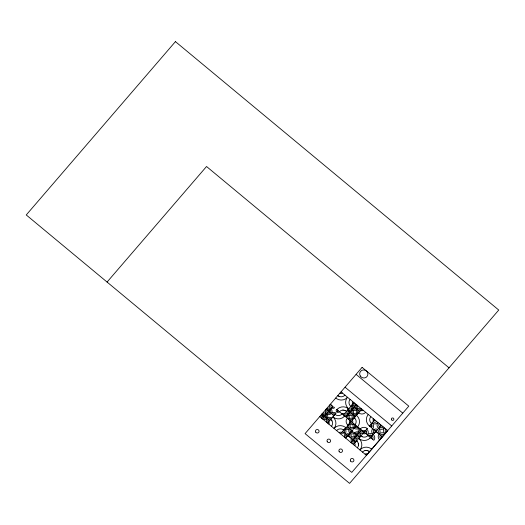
<?xml version="1.0" encoding="UTF-8"?>
<svg xmlns="http://www.w3.org/2000/svg" width="525" height="525" viewBox="0 0 525 525"><rect width="100%" height="100%" fill="white"/><g stroke="black" fill="none" stroke-linecap="round" stroke-linejoin="round"><path stroke-width="0.79" d="M322.475 416.227L322.928 414.986A2.021 1.949 26.1 0 1 326.268 417.244L325.749 417.841A2.021 1.949 26.1 0 1 322.488 416.41L322.481 416.41M328.394 422.067A2.021 1.949 26.1 0 1 327.666 420.715L328.112 419.291A2.021 1.949 26.1 0 1 330.94 419.108M346.546 437.128A2.021 1.949 26.1 0 1 345.817 435.783L346.264 434.359A2.021 1.949 26.1 0 1 349.092 434.168A2.021 1.949 26.1 0 1 349.374 436.938M357.354 447.805A5.047 4.863 26.1 0 0 358.411 445.646L358.286 443.31A5.047 4.863 26.1 0 0 357.381 441.61L356.659 440.869L357.039 441.217M358.477 445.18L358.496 444.708M364.75 432.758A0.84 0.807 26.1 0 0 364.632 431.609L365.695 430.369A2.527 2.428 26.1 0 1 366.43 431.366L366.608 432.521A2.527 2.428 26.1 0 1 366.043 433.834M371.011 424.2A2.527 2.428 26.1 0 1 371.746 425.191L371.884 426.582A2.527 2.428 26.1 0 1 371.359 427.658M371.227 438.139A0.84 0.814 26.1 0 0 371.418 437.706L371.418 437.548A0.847 0.814 26.1 0 0 369.935 437.062M371.93 426.11L371.884 426.582M322.507 415.846L322.619 415.485M345.844 435.218L345.955 434.858M326.268 417.244L325.749 417.841M330.52 412.302L330.008 412.899A2.021 1.949 26.1 0 1 326.812 411.849A2.021 1.949 26.1 0 1 328.932 409.388A2.021 1.949 26.1 0 1 330.52 412.302L330.008 412.899M354.683 441.085L354.782 440.921A2.021 1.949 26.1 0 0 353.062 437.994A2.021 1.949 26.1 0 0 351.173 440.718A2.021 1.949 26.1 0 0 354.559 441.243L354.782 440.921M328.84 424.128L329.031 423.859A1.687 1.627 26.1 0 0 328.847 422.061L328.604 421.818M355.025 424.692L355.333 424.292A5.06 4.869 26.1 0 0 354.71 418.103L354.329 417.756L354.71 418.103M357.617 426.838L358.129 426.182A8.426 8.118 26.1 0 0 357.085 415.866L356.455 415.282M368.255 414.488L367.743 415.144A8.426 8.118 26.1 0 0 368.786 425.46L382.377 436.807M107.08 282.056L206.535 166.504L449.026 367.828M322.357 418.747L332.568 406.888A0.676 0.65 26.1 0 0 333.513 406.822L334.55 407.689A2.021 1.949 26.1 0 1 331.715 407.879A2.021 1.949 26.1 0 1 331.439 405.103M338.179 410.701L336.899 412.184A2.021 1.949 26.1 0 1 336.623 409.408L345.437 416.725A0.676 0.65 26.1 0 1 346.382 416.66A0.676 0.65 26.1 0 1 346.474 417.585L345.955 417.158L354.887 406.777M353.994 402.649L344.426 413.766A1.687 1.627 26.1 0 0 342.064 413.93A5.06 4.876 26.1 0 1 334.989 414.402M355.733 405.792L356.587 404.801M340.508 433.814L346.461 426.897A0.676 0.65 26.1 0 0 347.406 426.832L352.59 431.137A0.676 0.65 26.1 0 0 352.498 430.211L345.693 438.119A3.373 3.248 26.1 0 1 345.24 433.499M356.842 426.195A0.676 0.65 26.1 0 1 355.898 426.261L353.345 429.227A2.021 1.949 26.1 0 0 350.516 429.417A2.021 1.949 26.1 0 0 350.798 432.193A2.021 1.949 26.1 0 0 353.627 431.996L357.256 435.008M362.027 430.5A0.676 0.65 26.1 0 1 361.082 430.566L350.877 442.424A3.373 3.248 26.1 0 0 355.596 442.102A3.373 3.248 26.1 0 0 355.13 437.483A3.373 3.248 26.1 0 0 350.418 437.804A3.373 3.248 26.1 0 0 349.945 433.178A3.373 3.248 26.1 0 1 349.479 428.558A3.373 3.248 26.1 0 0 349.013 423.931A3.373 3.248 26.1 0 0 353.732 423.609A3.373 3.248 26.1 0 0 354.198 428.236A3.373 3.248 26.1 0 0 358.916 427.914A3.373 3.248 26.1 0 0 359.382 432.541A3.373 3.248 26.1 0 0 364.101 432.219M353.469 444.577L367.29 428.518M369.416 426.044L374.732 419.869M381.216 425.25L370.007 438.204M344.918 395.115L344.571 395.476A5.06 4.876 26.1 0 1 339.143 396.382L337.844 395.594M329.208 411.817L329.254 411.764A0.676 0.65 26.1 0 0 328.912 410.708A0.676 0.65 26.1 0 0 328.079 411.423A0.676 0.65 26.1 0 0 329.109 411.895L329.109 411.895M336.879 409.625L337.457 409.021A8.426 8.118 26.1 0 1 347.983 408.312M344.4 415.866L344.538 415.721A2.021 1.949 26.1 0 1 346.894 415.446L347.228 415.675A2.021 1.949 26.1 0 1 347.511 418.445M344.078 416.686L344.656 416.082M336.617 430.585L337.739 429.627A5.073 4.889 26.1 0 1 341.46 429.017A5.007 4.823 26.1 0 1 342.845 429.535L343.698 430.106M357.742 427.199L357.742 427.199A2.015 1.942 26.1 0 1 356.902 427.665L356.521 427.724A2.015 1.942 26.1 0 1 354.782 424.489M349.099 410.543L348.652 410.924A2.021 1.949 26.1 0 0 349.558 414.054A2.021 1.949 26.1 0 0 352.216 412.217A2.021 1.949 26.1 0 0 349.447 410.373L349.269 410.445M354.113 417.998A2.021 1.949 26.1 0 1 354.283 414.848L354.631 414.678A2.021 1.949 26.1 0 1 356.665 415.039M380.783 438.657L380.277 438.099A2.533 2.441 26.1 0 1 381.432 434.503L381.892 434.385A2.533 2.441 26.1 0 1 383.972 434.956M368.773 451.054L369.62 451.631L366.903 450.457A5.093 4.902 26.1 0 0 365.459 450.489L364.534 450.732A5.047 4.863 26.1 0 0 362.545 452.11M368.635 435.993A2.533 2.441 26.1 0 1 369.863 435.225L370.335 435.153A2.533 2.441 26.1 0 1 372.179 435.75A2.527 2.435 26.1 0 1 373.085 437.437L372.914 438.592A2.533 2.441 26.1 0 1 372.527 439.215M369.863 435.225L370.335 435.153M364.987 450.588L365.459 450.489M337.116 411.935A1.687 1.621 26.1 0 0 339.472 411.777L340.594 410.819A5.066 4.876 26.1 0 1 342.864 410.104L344.787 410.333L346.553 411.298M342.864 410.097L343.35 410.091M366.903 450.457L367.854 450.667M350.077 412.853L349.781 412.709A0.676 0.65 26.1 0 1 349.873 411.639A0.676 0.65 26.1 0 1 350.871 412.125A0.676 0.65 26.1 0 1 350.083 412.853L349.952 412.814M344.787 410.333L345.253 410.504M362.211 436.721L363.149 437.017A5.066 4.883 26.1 0 0 367.992 435.455M338.691 396.172L339.143 396.388M345.949 428.111L345.608 427.882M346.887 415.446L347.228 415.675M335.718 398.068L336.407 398.58A8.433 8.118 26.1 0 0 347.511 397.267L347.005 397.93A8.426 8.118 26.1 0 0 348.049 408.24L348.679 408.824L347.99 408.306M349.86 422.94L350.385 423.262A2.028 1.949 26.1 0 0 352.695 422.75M345.824 427.639L345.135 427.12A8.426 8.118 26.1 0 0 334.609 427.836L334.025 428.433L334.537 427.777A8.426 8.118 26.1 0 0 333.493 417.46L332.863 416.876L333.552 417.395A8.426 8.118 26.1 0 0 344.078 416.679M359.474 438.92L358.785 438.401L359.422 438.979A8.426 8.118 26.1 0 0 370 438.204M371.746 449.164L371.057 448.645A8.426 8.118 26.1 0 0 360.531 449.354L359.947 449.958L360.458 449.295A8.426 8.118 26.1 0 0 359.415 438.985M356.14 374.417L402.76 413.123M345.109 387.24L391.729 425.946M341.053 391.906L387.712 430.644L366.43 455.339L319.791 416.614M351.868 405.123L352.905 405.983M359.645 411.58L353.942 406.842M347.616 410.064L355.392 416.522M351.14 421.463L347.248 418.235A5.06 4.869 26.1 0 0 347.963 425.165M326.143 409.185L333.926 415.642M359.848 437.161L357.774 435.442A0.676 0.65 26.1 0 1 356.829 435.507A0.676 0.65 26.1 0 1 356.738 434.582A0.676 0.65 26.1 0 1 357.683 434.516M321.891 414.127L329.667 420.584M347.301 435.218L343.153 431.773A0.676 0.65 26.1 0 1 342.208 431.839M347.819 435.645L353.003 439.95M353.522 440.383L355.596 442.102M358.372 413.057L357.866 412.44A2.021 1.942 26.1 0 1 357.669 411.902A2.034 1.962 26.1 0 1 357.669 411.147L357.781 410.786A2.021 1.942 26.1 0 1 360.911 410.104M369.948 425.427L370.066 425.545A0.847 0.814 26.1 0 1 370.066 426.582M377.842 433.04A2.533 2.441 26.1 0 0 378.23 432.416L378.413 431.491A2.533 2.441 26.1 0 0 375.178 429.05A2.533 2.441 26.1 0 0 373.8 432.712L374.305 433.276M348.246 435.153L348.41 435.363A0.676 0.65 26.1 0 1 347.878 436.301A0.676 0.65 26.1 0 1 347.176 435.435A0.676 0.65 26.1 0 1 348.246 435.153L348.41 435.363M330.737 419.344L331.997 420.892A5.066 4.876 26.1 0 1 331.433 426.28M379.719 439.898A4.22 4.062 26.1 0 1 379.135 434.116A4.22 4.062 26.1 0 0 378.558 428.341A4.22 4.062 26.1 0 1 377.974 422.559A4.22 4.062 26.1 0 1 372.074 422.953A4.22 4.062 26.1 0 1 372.658 428.735A4.22 4.062 26.1 0 0 373.249 434.516L373.557 434.805A4.213 4.062 26.1 0 1 373.82 440.291L351.658 421.89A0.676 0.65 26.1 0 1 350.713 421.956M380.592 438.487L380.277 438.099M374.115 433.105L373.793 432.718M358.083 412.768L357.866 412.44M331.452 420.072L331.997 420.892M371.746 425.184L371.884 425.644M366.43 431.36L366.568 431.819M358.286 443.31L358.477 444.235M354.533 443.343A1.687 1.621 26.1 0 1 355.077 444.157L355.136 444.465A1.687 1.621 26.1 0 1 354.762 445.653M386.098 432.482A2.533 2.435 26.1 0 1 385.75 429.017M379.135 434.116A4.22 4.062 26.1 0 1 385.035 433.722A4.22 4.062 26.1 0 1 384.458 427.941A4.22 4.062 26.1 0 1 378.558 428.341M387.161 431.248A0.847 0.814 26.1 0 1 387.05 430.093M383.158 426.864A2.527 2.428 26.1 0 1 381.938 427.626L381.458 427.698A2.527 2.435 26.1 0 1 379.273 423.642M381.865 425.788A0.847 0.814 26.1 0 1 380.684 425.867A0.847 0.814 26.1 0 1 380.566 424.712M376.674 421.483A2.533 2.435 26.1 0 1 373.137 421.719M375.382 420.407A0.847 0.814 26.1 0 1 374.2 420.486M381.846 437.423A0.847 0.814 26.1 0 1 381.734 436.268A0.847 0.814 26.1 0 1 382.909 436.19M373.242 434.516A4.22 4.062 26.1 0 0 367.342 434.91A4.22 4.062 26.1 0 0 366.758 429.135M359.218 412.072A0.676 0.65 26.1 0 1 359.126 411.147A0.676 0.65 26.1 0 1 360.071 411.082M354.966 417.014A0.676 0.65 26.1 0 1 354.874 416.089A0.676 0.65 26.1 0 1 355.819 416.023M343.37 415.006A3.373 3.248 26.1 0 1 348.082 414.684A3.373 3.248 26.1 0 1 348.548 419.304A3.373 3.248 26.1 0 1 353.266 418.996A3.373 3.248 26.1 0 1 352.8 414.369A3.373 3.248 26.1 0 1 357.512 414.054A3.373 3.248 26.1 0 1 357.053 409.428A3.373 3.248 26.1 0 1 361.764 409.113L352.203 420.223A1.687 1.627 26.1 0 1 352.433 422.54M349.584 420.171A2.028 1.949 26.1 0 1 352.413 419.98M350.621 421.03A0.676 0.65 26.1 0 1 351.566 420.965L347.314 425.906A0.676 0.65 26.1 0 1 347.406 426.832M337.752 411.193A0.676 0.65 26.1 0 1 337.66 410.268M332.568 406.888A0.676 0.65 26.1 0 1 332.476 405.963L330.396 404.243A3.373 3.248 26.1 0 0 330.868 408.863M331.334 413.49A3.373 3.248 26.1 0 1 336.053 413.168L327.541 423.052A3.373 3.248 26.1 0 1 327.075 418.432A3.373 3.248 26.1 0 1 331.793 418.117M332.371 414.35A2.021 1.949 26.1 0 1 335.199 414.159M333.5 416.135A0.676 0.65 26.1 0 1 333.408 415.209A0.676 0.65 26.1 0 1 334.346 415.15M363.064 431.36A2.021 1.949 26.1 0 1 360.235 431.55A2.021 1.949 26.1 0 1 359.953 428.781M361.082 430.566A0.676 0.65 26.1 0 1 360.99 429.64M355.898 426.261A0.676 0.65 26.1 0 1 355.806 425.335M354.664 432.856A3.373 3.248 26.1 0 1 349.945 433.178M354.198 428.242A3.373 3.248 26.1 0 0 349.479 428.558A3.373 3.248 26.1 0 1 344.761 428.866A3.373 3.248 26.1 0 1 345.22 433.492M352.59 431.137A0.676 0.65 26.1 0 1 351.645 431.202A0.676 0.65 26.1 0 1 351.553 430.277M348.16 424.922A2.021 1.949 26.1 0 1 346.133 428.197M343.908 429.863A2.021 1.949 26.1 0 1 344.19 432.633A2.021 1.949 26.1 0 1 341.362 432.823M329.247 421.076A0.676 0.65 26.1 0 1 329.149 420.151A0.676 0.65 26.1 0 1 330.094 420.092M371.542 423.577A5.06 4.876 26.1 0 1 370.847 416.64M373.669 421.102A1.687 1.627 26.1 0 1 373.439 418.792M363.064 410.183A1.687 1.621 26.1 0 1 362.552 410.576L362.25 410.688A1.687 1.621 26.1 0 1 360.714 410.347M365.656 412.335A5.06 4.876 26.1 0 1 358.582 412.814M365.4 433.296A1.687 1.627 26.1 0 1 363.038 433.46M362.808 431.15A1.687 1.627 26.1 0 1 365.164 430.992M362.211 436.721A5.066 4.883 26.1 0 1 360.905 435.921M360.209 428.991A5.066 4.883 26.1 0 1 367.297 428.518M350.077 422.697A1.687 1.627 26.1 0 1 349.847 420.387M350.805 406.357A5.06 4.876 26.1 0 1 350.103 399.42M352.931 403.883A1.687 1.627 26.1 0 1 352.695 401.572M342.326 392.962A1.687 1.627 26.1 0 1 339.97 393.127M365.137 454.263A1.687 1.627 26.1 0 1 367.493 454.105M339.209 432.738A1.687 1.627 26.1 0 1 341.572 432.58M175.429 41.619L26.25 214.955L349.571 483.381L498.75 310.045L175.429 41.619M362.092 367.369L305.084 433.617L351.783 472.388L408.798 406.147L362.092 367.369M357.637 433.092L357.446 433.059A2.021 1.949 26.1 0 0 355.379 435.658A2.021 1.949 26.1 0 0 358.733 436.387A2.021 1.949 26.1 0 0 357.827 433.145L357.637 433.092M350.602 461.088A1.811 1.746 26.1 0 0 353.719 461.055A1.811 1.746 26.1 0 0 352.058 458.437A1.811 1.746 26.1 0 0 350.602 461.088M339.17 451.598A1.811 1.746 26.1 0 0 342.287 451.566A1.811 1.746 26.1 0 0 340.62 448.941A1.811 1.746 26.1 0 0 339.17 451.598M327.285 441.728A1.811 1.746 26.1 0 0 330.402 441.696A1.811 1.746 26.1 0 0 328.735 439.071A1.811 1.746 26.1 0 0 327.285 441.728M315.755 432.16A1.811 1.746 26.1 0 0 318.872 432.127A1.811 1.746 26.1 0 0 317.212 429.502A1.811 1.746 26.1 0 0 315.755 432.16M360.294 376.012A4.147 3.99 26.1 0 0 367.421 375.946A4.147 3.99 26.1 0 0 363.615 369.941A4.147 3.99 26.1 0 0 360.294 376.012M375.191 431.839A0.847 0.814 26.1 0 0 376.642 431.826A0.847 0.814 26.1 0 0 375.867 430.605A0.847 0.814 26.1 0 0 375.191 431.839M351.632 408.936A3.373 3.248 26.1 0 0 357.427 408.883A3.373 3.248 26.1 0 0 354.329 404.001A3.373 3.248 26.1 0 0 351.632 408.936M352.761 408.273A2.021 1.949 26.1 0 0 356.239 408.24A2.021 1.949 26.1 0 0 354.382 405.307A2.021 1.949 26.1 0 0 352.761 408.273M353.896 407.603A0.676 0.65 26.1 0 0 355.051 407.597A0.676 0.65 26.1 0 0 354.434 406.619A0.676 0.65 26.1 0 0 353.896 407.603M347.373 413.877A3.373 3.248 26.1 0 0 353.174 413.825A3.373 3.248 26.1 0 0 350.077 408.942A3.373 3.248 26.1 0 0 347.373 413.877M325.907 412.998A3.373 3.248 26.1 0 0 331.708 412.945A3.373 3.248 26.1 0 0 328.611 408.063A3.373 3.248 26.1 0 0 325.907 412.998M321.661 417.939A3.373 3.248 26.1 0 0 327.449 417.887A3.373 3.248 26.1 0 0 324.365 413.004A3.373 3.248 26.1 0 0 321.661 417.939M354.428 436.675A3.373 3.248 26.1 0 0 360.222 436.623A3.373 3.248 26.1 0 0 357.131 431.74A3.373 3.248 26.1 0 0 354.428 436.675M352.439 440.285A0.676 0.65 26.1 0 0 353.594 440.278A0.676 0.65 26.1 0 0 352.977 439.3A0.676 0.65 26.1 0 0 352.439 440.285M323.918 416.607A0.676 0.65 26.1 0 0 325.08 416.601A0.676 0.65 26.1 0 0 324.463 415.623A0.676 0.65 26.1 0 0 323.918 416.607M391.552 419.803A1.267 1.221 26.1 0 0 393.724 419.777A1.267 1.221 26.1 0 0 392.562 417.946A1.267 1.221 26.1 0 0 391.552 419.803"/></g></svg>
